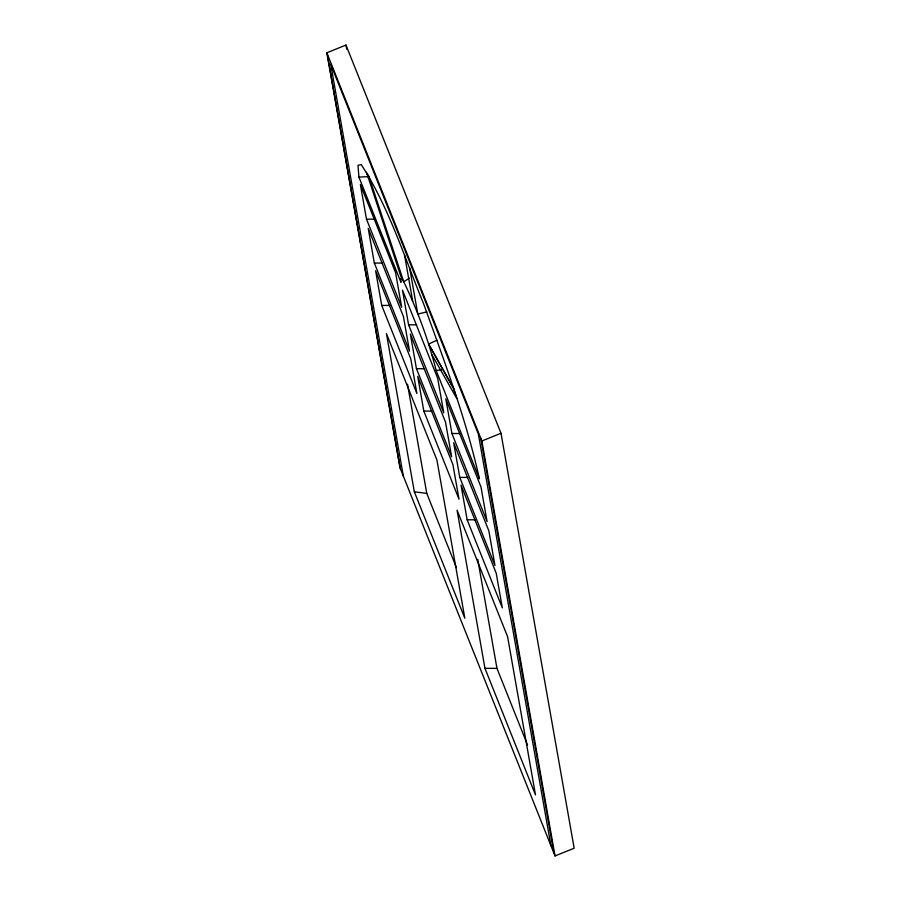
<?xml version="1.0" encoding="UTF-8"?>
<svg xmlns="http://www.w3.org/2000/svg" width="901" height="901" viewBox="0 0 901 901"><rect width="100%" height="100%" fill="white"/><g stroke="black" fill="none" stroke-linecap="round" stroke-linejoin="round"><path stroke-width="1.35" d="M409.414 278.139L403.738 281.765C417.445 310.124 428.425 339.959 436.152 370.491L479.411 478.814C466.11 418.954 444.441 361.357 423.616 303.817C404.245 256.943 388.984 207.376 361.233 164.59L357.99 165.3L358.925 177.092L400.968 282.373L400.697 278.927L401.643 278.724L403.738 281.765L368.408 175.019M432.12 355.039L456.784 398.501L453.563 388.387L428.617 344.081L437.075 340.127M326.838 52.787L345.973 45.05L501.001 433.257L574.162 848.213L555.027 855.95L399.999 467.743L326.838 52.787L481.855 440.983L555.027 855.95M481.855 440.983L501.001 433.257M426.905 311.926L417.794 314.032L409.606 267.642M453.563 388.387L428.617 344.081M436.152 370.491L441.58 369.917M358.925 177.092L368.655 176.63M366.482 219.134L401.666 307.252L395.562 272.598L360.366 184.468L366.482 219.134L374.489 219.18M374.332 263.036L409.527 351.153L403.411 316.499L368.227 228.37L374.332 263.036L382.351 263.081M381.709 305.405L416.904 393.534L410.788 358.88L375.604 270.75L381.709 305.405L389.728 305.462M408.592 324.788L443.776 412.917L437.672 378.262L402.477 290.133L408.592 324.788L416.6 324.844M416.442 368.689L451.638 456.818L445.522 422.164L410.338 334.034L416.442 368.689L424.461 368.746M423.819 411.07L459.014 499.199L452.899 464.533L417.715 376.415L423.819 411.07L431.838 411.126M451.908 433.494L487.103 521.611L480.988 486.957L445.804 398.828L451.908 433.494L459.927 433.539M459.769 477.395L494.953 565.513L488.849 530.858L453.654 442.729L459.769 477.395L467.788 477.44M467.146 519.764L502.33 607.893L496.226 573.239L461.03 485.11L467.146 519.764L475.165 519.821M484.952 668.317L535.498 794.919L507.612 636.759L457.055 510.146L484.952 668.317L496.969 668.396L527.524 744.913M414.336 491.811L464.826 618.244L436.917 459.983L386.428 333.55L414.336 491.811L426.77 493.388L456.413 567.585M366.482 172.215L401.643 278.724M480.774 438.291L553.946 853.247M550.95 845.757L478.341 433.978L330.735 64.331L403.344 476.111M477.733 559.307L496.969 668.396M404.572 255.118L412.726 301.339M407.522 384.22L426.77 493.388M345.973 45.05L346.705 49.206M327.187 53.666L400.348 468.621"/></g></svg>
